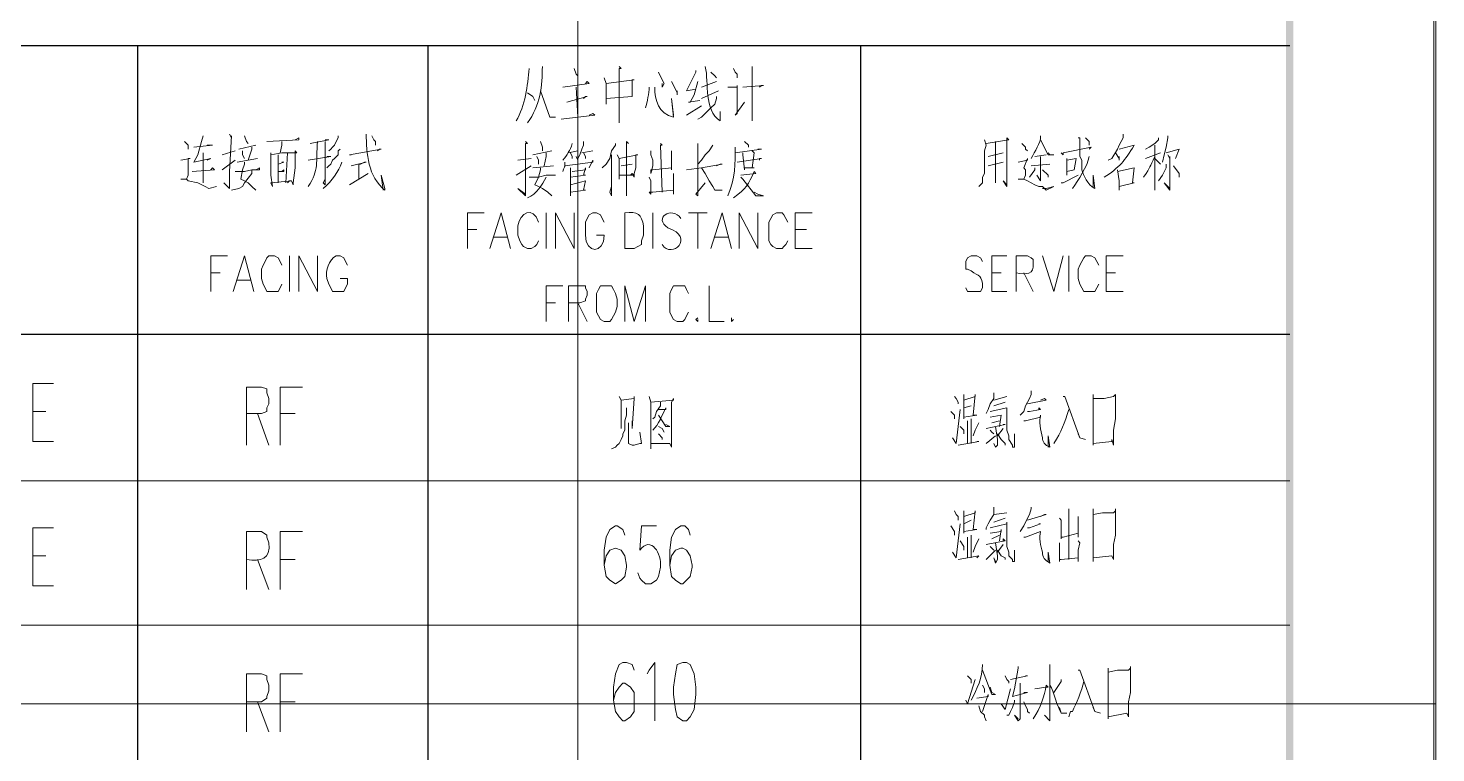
# Model space of a CAD drawing. Header units: millimetres. Extents: x 0 to 825, y 0 to 1167.
# Drawn here: x 689.3 to 824.5, y 578.8 to 648.4 of the extents above; entities that cross this region are included whole.
import ezdxf

# ---------------------------------------------------------------- set-up
doc = ezdxf.new("R2010")
doc.units = ezdxf.units.MM
doc.layers.add('1', color=7, linetype='Continuous')

msp = doc.modelspace()

# ---------------------------------------------------------------- hatches: boundary and pattern name
h = msp.add_hatch(color=0)
h.dxf.hatch_style = 2
h.paths.add_polyline_path([(810.861732, 13.821732), (810.141732, 1152.501732), (810.861732, 1153.221732)])
h = msp.add_hatch(color=0)
h.dxf.hatch_style = 2
h.paths.add_polyline_path([(810.141732, 14.541732), (810.861732, 13.821732), (810.141732, 1152.501732)])

# ---------------------------------------------------------------- linework, layer by layer
at = {"layer": '1', "color": 0, "lineweight": 9}
for points in [[(0.321732, 0.321732), (824.361732, 0.321732), (824.361732, 1166.721732), (0.321732, 1166.721732), (0.321732, 0.321732)], [(741.741732, 644.541732), (741.921732, 644.001732), (742.101732, 643.821732), (742.101732, 643.641732)], [(746.061732, 644.721732), (746.241732, 644.541732), (746.061732, 644.541732), (746.061732, 639.321732), (746.061732, 639.681732), (746.061732, 639.861732)], [(749.841732, 644.181732), (750.201732, 643.461732), (750.381732, 643.101732), (750.201732, 642.741732), (750.201732, 643.101732)], [(753.441732, 644.361732), (753.441732, 644.181732), (752.901732, 643.101732), (752.541732, 642.381732), (753.441732, 642.561732)], [(755.421732, 643.641732), (755.241732, 643.821732), (754.881732, 644.181732)], [(757.041732, 644.541732), (757.221732, 644.181732), (757.401732, 644.001732), (757.401732, 643.641732)], [(758.841732, 644.721732), (758.841732, 644.361732), (758.841732, 639.501732), (758.841732, 639.861732), (758.841732, 640.221732)], [(740.661732, 642.741732), (743.181732, 643.101732), (743.001732, 643.281732), (742.821732, 643.101732)], [(741.921732, 642.741732), (742.101732, 639.861732)], [(744.621732, 643.641732), (744.801732, 643.101732), (744.801732, 641.661732), (744.801732, 641.121732)], [(744.801732, 643.101732), (747.501732, 643.461732), (747.321732, 643.461732), (747.321732, 641.841732), (747.321732, 641.841732), (744.801732, 641.661732)], [(751.101732, 643.281732), (751.461732, 642.561732), (751.641732, 642.201732), (751.641732, 642.021732), (751.641732, 642.381732)], [(753.621732, 643.281732), (753.261732, 642.021732), (752.901732, 641.301732), (752.721732, 641.301732), (753.801732, 641.481732)], [(753.981732, 642.741732), (755.421732, 643.281732)], [(756.501732, 642.741732), (757.401732, 642.741732), (757.401732, 642.921732), (757.401732, 640.221732), (757.221732, 640.041732), (758.121732, 641.301732)], [(757.941732, 642.741732), (759.921732, 642.921732), (759.741732, 642.921732), (759.561732, 642.741732)], [(737.241732, 642.201732), (737.241732, 642.201732), (737.781732, 641.841732), (737.961732, 641.481732)], [(738.501732, 642.381732), (739.401732, 639.861732), (739.941732, 639.861732), (739.401732, 639.861732), (739.221732, 640.401732)], [(741.021732, 641.301732), (743.001732, 641.841732), (742.821732, 641.841732), (742.641732, 641.661732)], [(755.421732, 641.841732), (755.421732, 641.661732), (755.241732, 641.121732), (754.881732, 640.761732), (753.981732, 639.861732), (753.621732, 639.681732)], [(753.981732, 641.661732), (755.601732, 642.381732)], [(740.481732, 639.681732), (743.721732, 640.041732), (743.541732, 640.221732), (743.181732, 640.041732)], [(752.541732, 640.041732), (753.981732, 640.941732)], [(704.301732, 637.521732), (704.661732, 637.161732), (704.661732, 636.981732), (704.661732, 636.801732)], [(706.101732, 638.061732), (705.921732, 637.521732), (705.561732, 636.261732), (705.201732, 635.541732), (705.201732, 635.541732), (706.821732, 635.901732), (706.821732, 635.901732), (706.461732, 635.721732)], [(705.201732, 636.981732), (707.001732, 637.161732), (706.821732, 637.161732), (706.461732, 637.161732)], [(708.621732, 638.241732), (708.801732, 637.881732), (708.801732, 638.061732), (708.621732, 634.641732), (708.621732, 633.021732), (708.621732, 633.021732), (708.081732, 633.561732), (708.621732, 633.021732)], [(709.521732, 636.801732), (711.141732, 637.161732)], [(710.061732, 638.061732), (710.241732, 637.521732), (710.421732, 637.341732)], [(712.221732, 637.521732), (715.281732, 637.701732), (715.281732, 637.881732), (714.921732, 637.701732)], [(713.661732, 637.521732), (713.661732, 637.161732), (713.481732, 636.441732)], [(716.361732, 637.341732), (718.161732, 637.701732), (717.981732, 637.701732), (717.801732, 637.701732)], [(717.801732, 637.521732), (717.801732, 633.381732), (717.621732, 633.561732), (717.801732, 633.921732)], [(719.061732, 638.061732), (719.061732, 637.881732), (718.881732, 637.521732), (718.701732, 637.161732), (718.521732, 636.981732), (718.341732, 636.801732), (718.161732, 636.621732)], [(722.301732, 638.061732), (722.481732, 637.701732), (722.661732, 637.521732), (722.661732, 637.161732)], [(737.061732, 637.521732), (737.241732, 637.341732), (737.061732, 637.341732), (737.061732, 633.921732), (737.061732, 632.661732), (737.061732, 632.301732), (736.341732, 633.021732), (737.061732, 632.481732)], [(738.501732, 637.521732), (738.681732, 636.981732), (738.681732, 636.621732)], [(742.641732, 637.521732), (742.641732, 637.161732), (742.461732, 636.801732), (742.281732, 636.261732), (742.101732, 635.901732)], [(745.701732, 637.341732), (745.701732, 637.161732), (745.341732, 636.621732), (745.161732, 635.901732), (744.801732, 635.361732), (744.441732, 635.001732)], [(746.781732, 637.521732), (746.961732, 637.341732), (746.781732, 637.521732), (746.781732, 632.301732), (746.781732, 632.481732), (746.781732, 632.841732)], [(750.021732, 637.341732), (750.201732, 637.161732), (750.021732, 637.161732), (750.201732, 632.661732)], [(753.621732, 637.341732), (753.621732, 637.161732), (753.621732, 632.301732), (753.441732, 632.481732), (754.341732, 633.561732)], [(755.061732, 637.161732), (754.701732, 636.621732), (754.341732, 636.261732), (753.981732, 635.721732), (753.621732, 635.361732)], [(758.121732, 637.521732), (758.481732, 637.161732), (758.481732, 636.981732)], [(781.161732, 637.701732), (781.341732, 637.161732), (781.161732, 636.621732), (781.161732, 635.001732), (781.161732, 634.461732), (780.981732, 634.101732), (780.981732, 633.561732), (780.801732, 633.381732), (780.621732, 633.201732)], [(782.241732, 637.521732), (782.241732, 634.101732), (782.241732, 633.561732), (782.241732, 633.741732), (782.241732, 634.281732)], [(784.761732, 637.341732), (785.121732, 636.981732), (785.121732, 636.801732), (785.301732, 636.621732)], [(786.561732, 637.701732), (787.281732, 636.261732), (787.821732, 636.261732), (787.461732, 636.261732), (787.281732, 636.441732)], [(790.881732, 637.881732), (791.241732, 637.521732), (791.241732, 637.341732), (791.241732, 637.161732)], [(794.481732, 638.241732), (794.481732, 637.881732), (794.121732, 637.161732), (793.941732, 636.801732), (793.401732, 635.901732), (793.041732, 635.721732)], [(797.901732, 637.881732), (797.901732, 637.701732), (797.541732, 637.341732), (797.001732, 636.981732), (796.641732, 636.801732)], [(797.541732, 637.161732), (797.541732, 633.921732), (797.541732, 632.841732), (797.541732, 633.021732), (797.541732, 633.561732)], [(798.801732, 638.061732), (798.801732, 637.881732), (798.621732, 636.981732), (798.441732, 636.261732), (798.261732, 635.541732)], [(703.941732, 635.721732), (704.841732, 635.901732), (704.661732, 635.901732), (704.661732, 635.361732), (704.661732, 635.001732), (704.661732, 634.821732), (704.661732, 634.281732), (704.481732, 633.921732)], [(706.101732, 636.441732), (706.101732, 633.561732), (706.101732, 633.921732), (706.101732, 634.281732)], [(707.901732, 636.261732), (709.161732, 636.621732)], [(709.341732, 635.541732), (711.321732, 635.901732)], [(709.881732, 636.621732), (709.881732, 636.261732), (710.061732, 635.901732)], [(710.781732, 636.981732), (710.781732, 636.801732), (710.421732, 635.721732)], [(714.561732, 633.741732), (714.741732, 633.381732), (714.741732, 633.561732), (714.921732, 635.001732), (714.921732, 636.621732), (715.101732, 636.441732), (713.661732, 636.441732), (712.581732, 636.261732)], [(712.581732, 636.441732), (712.581732, 636.261732), (712.581732, 634.281732), (712.761732, 633.201732), (712.581732, 633.561732), (714.561732, 633.741732), (714.381732, 633.741732), (714.201732, 633.561732)], [(713.301732, 636.261732), (713.301732, 633.561732)], [(714.201732, 636.441732), (714.021732, 633.561732)], [(716.181732, 635.721732), (718.341732, 636.081732), (718.161732, 636.081732), (717.981732, 636.081732)], [(719.241732, 636.801732), (719.061732, 636.621732), (719.061732, 636.261732), (718.701732, 635.901732), (718.521732, 635.721732), (718.341732, 635.361732), (718.161732, 635.181732), (717.981732, 635.001732)], [(722.841732, 636.621732), (723.021732, 636.801732), (723.201732, 636.801732), (720.141732, 636.261732), (720.321732, 636.261732)], [(736.341732, 635.721732), (737.601732, 635.901732)], [(737.781732, 636.261732), (739.581732, 636.621732)], [(738.141732, 636.081732), (738.321732, 635.721732), (738.321732, 635.361732)], [(739.041732, 636.441732), (739.041732, 636.081732), (738.861732, 635.181732)], [(741.201732, 636.441732), (742.101732, 636.621732)], [(741.381732, 636.441732), (741.561732, 636.081732), (741.561732, 635.901732)], [(741.921732, 636.081732), (742.101732, 635.721732), (742.101732, 635.361732)], [(742.461732, 636.441732), (743.541732, 636.621732)], [(742.641732, 636.441732), (742.821732, 636.081732), (742.821732, 635.901732)], [(745.341732, 636.261732), (745.341732, 632.301732), (745.161732, 632.661732), (745.341732, 633.201732)], [(745.881732, 636.261732), (746.061732, 635.901732), (746.061732, 633.921732), (746.061732, 634.281732), (747.501732, 634.281732), (747.321732, 634.461732), (747.141732, 634.281732)], [(746.061732, 635.901732), (747.861732, 636.261732), (747.681732, 636.261732), (747.681732, 635.001732), (747.501732, 634.461732), (747.501732, 634.101732), (747.321732, 634.461732)], [(749.121732, 636.621732), (749.121732, 636.261732), (749.301732, 635.721732), (749.301732, 635.181732), (749.121732, 634.461732), (749.121732, 634.821732), (749.301732, 634.821732), (751.101732, 635.001732), (751.101732, 634.821732), (751.101732, 636.261732), (751.101732, 636.621732)], [(757.221732, 636.441732), (759.741732, 636.801732), (759.561732, 636.801732), (759.381732, 636.801732)], [(757.401732, 635.541732), (759.741732, 635.901732), (759.561732, 635.901732), (759.561732, 635.721732)], [(757.941732, 636.441732), (757.941732, 636.261732), (758.121732, 634.821732), (758.121732, 635.001732), (759.021732, 635.001732), (758.841732, 635.001732), (759.021732, 636.441732), (758.841732, 636.621732)], [(782.961732, 636.441732), (781.521732, 636.081732)], [(784.401732, 635.541732), (785.301732, 635.721732), (785.301732, 635.901732), (784.941732, 635.001732), (785.121732, 634.821732), (785.121732, 634.461732), (785.121732, 634.281732), (784.941732, 633.921732)], [(786.021732, 636.081732), (787.101732, 636.261732)], [(786.561732, 636.081732), (786.561732, 634.101732), (786.561732, 633.921732), (786.561732, 633.741732), (786.201732, 634.281732), (786.561732, 633.741732)], [(788.541732, 636.441732), (788.721732, 636.261732), (788.721732, 636.441732), (791.421732, 636.981732), (791.421732, 636.981732), (791.241732, 636.801732)], [(789.081732, 635.901732), (789.081732, 635.541732), (789.081732, 635.001732), (789.081732, 634.281732), (789.081732, 634.641732), (789.801732, 634.821732), (789.801732, 634.821732), (789.981732, 635.901732), (789.981732, 635.901732), (789.081732, 635.721732)], [(793.761732, 636.441732), (793.761732, 636.441732), (794.121732, 635.901732), (794.121732, 635.721732), (794.121732, 636.081732)], [(796.641732, 635.901732), (798.081732, 636.441732)], [(797.541732, 635.901732), (797.901732, 635.541732), (798.081732, 635.361732)], [(798.801732, 636.261732), (798.981732, 635.901732), (798.981732, 636.081732), (798.981732, 632.841732), (798.441732, 633.561732), (798.981732, 633.021732)], [(798.621732, 636.441732), (799.881732, 636.801732), (799.881732, 636.801732), (799.521732, 635.901732)], [(705.021732, 634.641732), (707.181732, 634.821732), (707.001732, 635.001732), (707.001732, 635.001732), (706.821732, 634.821732)], [(707.901732, 634.821732), (709.161732, 635.721732)], [(710.781732, 634.821732), (710.781732, 634.461732), (710.061732, 633.561732), (709.881732, 633.201732), (709.521732, 633.021732), (708.801732, 632.841732)], [(709.161732, 634.641732), (710.061732, 634.641732), (710.781732, 634.821732), (711.501732, 634.821732), (711.501732, 635.001732), (711.141732, 634.821732)], [(710.061732, 635.541732), (710.061732, 635.361732), (709.881732, 634.821732), (709.701732, 633.921732), (710.061732, 633.741732), (710.421732, 633.561732), (710.781732, 633.201732), (711.141732, 632.841732)], [(713.301732, 635.361732), (713.841732, 635.541732), (713.841732, 635.541732), (713.661732, 635.541732)], [(713.301732, 634.641732), (713.841732, 634.641732), (713.841732, 634.821732), (713.661732, 634.641732)], [(720.141732, 633.381732), (721.941732, 634.461732)], [(720.321732, 635.181732), (721.761732, 635.541732), (721.581732, 635.541732), (721.221732, 635.361732), (721.041732, 635.361732), (721.041732, 635.001732), (721.041732, 633.921732)], [(736.161732, 634.281732), (737.601732, 635.181732)], [(737.781732, 635.001732), (739.761732, 635.181732)], [(738.501732, 635.001732), (738.501732, 634.821732), (738.321732, 634.101732), (737.961732, 633.381732), (738.321732, 633.201732), (738.681732, 633.021732), (739.221732, 632.661732), (739.581732, 632.301732)], [(740.841732, 635.181732), (743.541732, 635.541732), (743.541732, 635.721732), (743.181732, 635.001732)], [(741.381732, 635.001732), (741.381732, 632.301732), (741.381732, 632.661732), (741.381732, 633.021732)], [(741.561732, 634.641732), (742.821732, 634.821732), (742.821732, 635.001732), (742.641732, 634.281732), (742.821732, 634.281732), (741.381732, 634.101732)], [(747.321732, 635.361732), (746.241732, 635.181732)], [(748.941732, 634.101732), (749.121732, 633.741732), (749.121732, 632.481732), (748.941732, 632.661732), (749.301732, 632.661732), (751.281732, 632.841732), (751.281732, 632.481732), (751.281732, 633.561732), (751.281732, 634.101732), (751.281732, 634.461732)], [(752.541732, 634.821732), (753.981732, 635.001732), (755.961732, 635.361732), (755.781732, 635.361732), (755.421732, 635.181732)], [(753.981732, 635.001732), (754.341732, 634.461732), (754.701732, 633.741732), (755.061732, 633.201732), (755.241732, 632.841732), (755.961732, 632.841732), (755.241732, 632.841732)], [(781.521732, 635.181732), (782.961732, 635.541732)], [(786.021732, 635.001732), (786.021732, 634.821732), (785.481732, 634.101732)], [(787.461732, 635.361732), (785.661732, 635.181732)], [(786.741732, 634.821732), (787.281732, 634.281732), (787.281732, 634.101732)], [(793.941732, 634.821732), (793.941732, 634.821732), (794.121732, 633.741732), (794.121732, 632.841732), (794.121732, 633.201732), (795.561732, 633.561732), (795.381732, 633.561732), (795.561732, 635.001732), (795.561732, 635.001732), (795.561732, 635.001732), (793.941732, 634.641732)], [(798.621732, 635.361732), (798.621732, 635.001732), (798.261732, 634.281732), (797.901732, 633.741732)], [(799.341732, 635.181732), (799.881732, 634.461732), (799.881732, 634.101732)], [(703.941732, 633.921732), (704.481732, 633.921732), (704.661732, 633.741732), (705.561732, 633.561732), (706.281732, 633.201732), (706.281732, 633.201732), (706.641732, 633.021732), (707.361732, 633.201732), (707.361732, 633.201732), (706.641732, 633.021732), (706.281732, 633.201732)], [(737.421732, 634.101732), (738.321732, 634.101732), (739.041732, 634.281732), (739.941732, 634.281732), (739.761732, 634.281732), (739.581732, 634.281732)], [(741.381732, 633.381732), (742.821732, 633.741732), (742.821732, 633.741732), (742.641732, 632.841732), (742.821732, 632.841732), (741.381732, 632.661732)], [(755.061732, 633.201732), (755.241732, 632.841732)], [(757.761732, 634.101732), (757.941732, 633.921732), (759.201732, 632.301732), (759.921732, 632.301732), (759.921732, 632.301732), (759.381732, 632.481732), (759.021732, 632.661732)], [(784.401732, 633.921732), (784.761732, 633.921732), (784.941732, 633.921732), (785.301732, 633.741732), (785.661732, 633.561732), (786.021732, 633.381732), (786.381732, 633.201732), (786.741732, 633.201732), (787.101732, 632.841732), (787.821732, 633.201732), (787.101732, 633.021732), (786.741732, 633.021732)], [(788.541732, 633.561732), (788.721732, 633.561732), (790.161732, 634.281732)], [(731.481732, 627.261732), (731.481732, 630.681732), (733.101732, 630.681732)], [(733.641732, 627.261732), (734.721732, 630.681732), (735.621732, 627.261732)], [(739.041732, 627.261732), (739.041732, 630.681732)], [(739.941732, 627.261732), (739.941732, 630.681732), (741.741732, 627.261732), (741.741732, 630.681732)], [(749.301732, 627.261732), (749.301732, 630.681732)], [(752.721732, 630.681732), (754.521732, 630.681732)], [(753.621732, 630.681732), (753.621732, 627.261732)], [(754.881732, 627.261732), (755.961732, 630.681732), (756.861732, 627.261732)], [(757.581732, 627.261732), (757.581732, 630.681732), (759.381732, 627.261732), (759.381732, 630.681732)], [(762.261732, 629.781732), (762.081732, 630.141732), (761.901732, 630.501732), (761.721732, 630.681732), (761.181732, 630.681732), (760.821732, 630.501732), (760.641732, 630.141732), (760.461732, 629.781732), (760.461732, 629.421732), (760.461732, 628.521732), (760.461732, 627.981732), (760.641732, 627.621732), (760.821732, 627.441732), (761.181732, 627.261732), (761.721732, 627.261732), (761.901732, 627.441732), (762.081732, 627.621732), (762.261732, 627.981732)], [(762.981732, 627.261732), (762.981732, 630.681732), (764.601732, 630.681732)], [(731.481732, 629.061732), (732.381732, 629.061732)], [(762.981732, 629.061732), (764.061732, 629.061732)], [(734.001732, 628.341732), (735.261732, 628.341732)], [(755.241732, 628.341732), (756.501732, 628.341732)], [(706.821732, 623.121732), (706.821732, 626.541732), (708.441732, 626.541732)], [(708.981732, 623.121732), (710.061732, 626.541732), (710.961732, 623.121732)], [(713.661732, 625.641732), (713.481732, 626.001732), (713.301732, 626.361732), (712.941732, 626.541732), (712.401732, 626.541732), (712.221732, 626.361732), (712.041732, 626.001732), (711.861732, 625.641732), (711.681732, 625.281732), (711.681732, 624.381732), (711.861732, 623.841732), (712.041732, 623.481732), (712.221732, 623.121732), (712.401732, 623.121732), (712.941732, 623.121732), (713.301732, 623.121732), (713.481732, 623.481732), (713.661732, 623.841732)], [(714.381732, 623.121732), (714.381732, 626.541732)], [(715.281732, 623.121732), (715.281732, 626.541732), (717.081732, 623.121732), (717.081732, 626.541732)], [(762.981732, 627.261732), (764.601732, 627.261732)], [(781.881732, 623.121732), (781.881732, 626.541732), (783.321732, 626.541732)], [(786.741732, 626.541732), (787.821732, 623.121732), (788.721732, 626.541732)], [(789.261732, 623.121732), (789.261732, 626.541732)], [(792.141732, 625.641732), (791.961732, 626.001732), (791.781732, 626.361732), (791.421732, 626.541732), (790.881732, 626.541732), (790.701732, 626.361732), (790.521732, 626.001732), (790.341732, 625.641732), (790.161732, 625.281732), (790.161732, 624.381732), (790.341732, 623.841732), (790.521732, 623.481732), (790.701732, 623.121732), (790.881732, 623.121732), (791.421732, 623.121732), (791.781732, 623.121732), (791.961732, 623.481732), (792.141732, 623.841732)], [(792.861732, 623.121732), (792.861732, 626.541732), (794.481732, 626.541732)], [(706.821732, 624.921732), (707.721732, 624.921732)], [(709.341732, 624.201732), (710.601732, 624.201732)], [(739.041732, 620.241732), (739.041732, 623.661732), (740.661732, 623.661732)], [(741.201732, 620.241732), (741.201732, 623.661732), (742.281732, 623.661732), (742.821732, 623.661732), (742.821732, 623.481732), (743.001732, 623.121732), (743.001732, 622.761732), (742.821732, 622.401732), (742.821732, 622.221732), (742.281732, 622.041732), (741.201732, 622.041732)], [(744.621732, 623.661732), (744.261732, 623.661732), (744.081732, 623.301732), (743.901732, 622.941732), (743.901732, 622.401732), (743.901732, 621.681732), (743.901732, 621.141732), (744.081732, 620.781732), (744.261732, 620.421732), (744.621732, 620.241732), (745.161732, 620.241732), (745.341732, 620.421732), (745.521732, 620.781732), (745.701732, 621.141732), (745.881732, 621.681732), (745.881732, 622.401732), (745.701732, 622.941732), (745.521732, 623.301732), (745.341732, 623.661732), (745.161732, 623.661732), (744.621732, 623.661732)], [(746.601732, 620.241732), (746.601732, 623.661732), (747.501732, 620.241732), (748.581732, 623.661732), (748.581732, 620.241732)], [(752.721732, 622.941732), (752.541732, 623.301732), (752.361732, 623.661732), (752.181732, 623.661732), (751.641732, 623.661732), (751.281732, 623.661732), (751.101732, 623.301732), (750.921732, 622.941732), (750.921732, 622.401732), (750.921732, 621.681732), (750.921732, 621.141732), (751.101732, 620.781732), (751.281732, 620.421732), (751.641732, 620.241732), (752.181732, 620.241732), (752.361732, 620.421732), (752.541732, 620.781732), (752.721732, 621.141732)], [(754.701732, 623.661732), (754.701732, 620.241732), (756.141732, 620.241732)], [(781.881732, 624.921732), (782.781732, 624.921732)], [(784.941732, 624.921732), (785.841732, 623.121732)], [(792.861732, 624.921732), (793.761732, 624.921732)], [(781.881732, 623.121732), (783.321732, 623.121732)], [(792.861732, 623.121732), (794.481732, 623.121732)], [(739.041732, 622.041732), (739.941732, 622.041732)], [(742.101732, 622.041732), (743.001732, 620.241732)], [(753.621732, 620.601732), (753.441732, 620.421732), (753.621732, 620.241732), (753.621732, 620.421732)], [(756.861732, 620.601732), (756.861732, 620.421732), (756.861732, 620.241732), (757.041732, 620.421732)], [(689.721732, 608.721732), (689.721732, 614.301732), (691.701732, 614.301732)], [(710.241732, 608.361732), (710.241732, 613.941732), (711.681732, 613.941732), (712.221732, 613.761732), (712.221732, 613.401732), (712.401732, 612.861732), (712.401732, 612.321732), (712.221732, 611.961732), (712.221732, 611.601732), (711.681732, 611.421732), (710.241732, 611.421732)], [(713.481732, 608.361732), (713.481732, 613.941732), (715.641732, 613.941732)], [(746.061732, 613.041732), (746.061732, 613.041732), (746.241732, 612.681732), (746.241732, 609.981732), (746.241732, 610.701732)], [(746.241732, 612.681732), (747.501732, 612.861732), (747.501732, 613.041732), (747.501732, 612.861732), (747.321732, 609.981732), (747.321732, 610.341732), (747.321732, 610.701732)], [(748.941732, 613.041732), (749.121732, 612.501732), (749.121732, 608.001732), (749.121732, 608.541732), (750.921732, 608.541732), (750.561732, 608.541732)], [(749.121732, 612.501732), (751.281732, 612.681732), (751.281732, 612.861732), (751.101732, 612.501732), (751.101732, 608.541732), (751.101732, 608.181732), (750.921732, 608.541732)], [(778.281732, 613.041732), (778.461732, 612.861732), (778.641732, 612.501732), (778.641732, 612.321732)], [(779.181732, 613.221732), (779.181732, 612.681732), (779.181732, 611.961732), (779.181732, 610.881732), (779.181732, 611.061732), (780.441732, 611.241732), (780.081732, 611.241732), (780.261732, 613.221732), (780.261732, 613.041732), (779.181732, 612.681732)], [(782.061732, 613.401732), (782.061732, 612.861732), (781.701732, 612.321732), (781.521732, 611.781732), (781.341732, 611.421732), (781.341732, 611.421732)], [(782.061732, 612.681732), (783.321732, 613.041732)], [(785.661732, 613.581732), (785.661732, 613.221732), (785.481732, 612.861732), (785.121732, 612.141732), (784.941732, 611.601732), (784.581732, 611.241732)], [(785.301732, 612.321732), (787.101732, 612.681732), (786.921732, 612.861732), (786.561732, 612.681732)], [(788.721732, 613.041732), (788.901732, 613.041732), (790.341732, 609.081732), (790.881732, 608.901732), (790.341732, 609.081732), (790.161732, 609.441732)], [(791.601732, 613.221732), (791.601732, 612.861732), (791.601732, 608.361732), (791.601732, 608.541732), (793.401732, 608.721732), (793.401732, 608.901732), (793.581732, 608.361732), (793.581732, 609.081732), (793.581732, 609.801732), (793.761732, 610.881732), (793.761732, 613.221732), (793.761732, 613.221732), (793.581732, 613.041732), (792.681732, 612.861732), (792.501732, 612.861732), (791.601732, 612.861732)], [(689.721732, 611.601732), (690.981732, 611.601732)], [(711.321732, 611.421732), (712.401732, 608.361732)], [(713.481732, 611.421732), (714.921732, 611.421732)], [(746.781732, 611.961732), (746.781732, 611.781732), (746.781732, 611.241732), (746.601732, 610.701732), (746.601732, 610.161732), (746.601732, 609.801732), (746.421732, 609.441732), (746.421732, 609.261732), (746.241732, 608.901732), (746.061732, 608.541732), (745.881732, 608.361732), (745.701732, 608.181732), (745.341732, 608.001732)], [(750.021732, 612.501732), (750.021732, 612.141732), (749.661732, 611.601732), (749.481732, 611.061732), (749.301732, 610.881732)], [(777.921732, 611.601732), (778.281732, 611.241732), (778.281732, 610.881732)], [(778.101732, 609.081732), (778.461732, 608.541732), (778.821732, 611.781732)], [(779.181732, 611.961732), (779.901732, 612.141732)], [(781.701732, 611.601732), (783.321732, 611.961732), (783.321732, 611.961732), (783.321732, 611.601732), (783.321732, 610.881732), (783.321732, 610.161732), (783.321732, 609.801732), (783.501732, 609.261732), (783.501732, 608.901732), (783.861732, 608.361732), (783.861732, 608.181732), (784.041732, 608.181732), (784.041732, 609.441732), (784.041732, 608.361732)], [(783.141732, 612.501732), (782.061732, 612.141732)], [(785.301732, 611.601732), (785.301732, 611.601732), (785.481732, 611.601732), (786.561732, 611.781732), (786.381732, 611.961732), (786.381732, 611.781732)], [(746.961732, 610.521732), (746.961732, 610.341732), (746.961732, 610.341732), (746.961732, 608.901732), (746.961732, 608.721732), (746.961732, 608.541732), (747.321732, 608.361732), (747.501732, 608.361732), (748.041732, 608.541732), (748.221732, 608.541732), (748.221732, 608.541732), (748.041732, 609.621732), (748.221732, 608.541732)], [(749.841732, 611.241732), (749.841732, 611.241732), (750.561732, 610.161732), (750.921732, 610.161732), (750.561732, 610.341732), (750.561732, 610.341732)], [(749.841732, 610.161732), (750.201732, 609.981732), (750.381732, 609.621732)], [(778.821732, 610.161732), (779.181732, 609.801732), (779.181732, 609.441732)], [(779.541732, 610.701732), (779.541732, 608.541732)], [(779.901732, 610.881732), (779.901732, 608.541732)], [(780.621732, 610.521732), (780.261732, 609.801732), (780.081732, 609.261732)], [(781.341732, 609.981732), (783.141732, 610.341732), (782.961732, 610.341732), (782.961732, 610.341732)], [(781.701732, 611.061732), (782.781732, 611.241732), (782.781732, 611.241732), (782.601732, 610.161732)], [(781.881732, 610.521732), (782.601732, 610.701732)], [(782.241732, 610.161732), (782.421732, 608.901732), (782.421732, 608.361732), (782.241732, 608.181732), (782.061732, 608.541732), (782.241732, 608.181732)], [(689.721732, 608.721732), (691.701732, 608.721732)], [(749.841732, 609.441732), (750.201732, 609.081732), (750.201732, 608.901732)], [(778.641732, 608.361732), (780.621732, 608.721732), (780.621732, 608.721732), (780.441732, 608.721732)], [(781.341732, 608.541732), (782.241732, 609.261732)], [(781.701732, 609.801732), (781.881732, 609.621732), (782.061732, 609.441732)], [(782.961732, 609.981732), (782.421732, 609.261732)], [(782.421732, 609.441732), (782.421732, 609.441732), (782.781732, 608.901732), (783.141732, 608.541732), (783.141732, 608.361732)], [(810.501732, 604.941732), (560.841732, 604.941732)], [(778.281732, 602.061732), (778.461732, 601.701732), (778.641732, 601.521732), (778.641732, 601.161732)], [(779.181732, 602.061732), (779.181732, 601.701732), (779.181732, 600.801732), (779.181732, 599.901732), (779.181732, 600.081732), (780.441732, 600.261732), (780.081732, 600.261732), (780.261732, 602.061732), (780.261732, 601.881732), (779.181732, 601.521732)], [(782.061732, 602.421732), (782.061732, 601.701732), (781.701732, 601.161732), (781.521732, 600.801732), (781.341732, 600.441732), (781.341732, 600.261732)], [(785.661732, 602.421732), (785.661732, 602.241732), (785.481732, 601.701732), (785.121732, 600.981732), (784.941732, 600.621732), (784.581732, 600.081732)], [(789.261732, 602.241732), (789.261732, 602.061732), (789.261732, 602.061732), (789.261732, 597.381732)], [(791.601732, 602.241732), (791.601732, 601.701732), (791.601732, 597.201732), (791.601732, 597.561732), (793.401732, 597.741732), (793.401732, 597.741732), (793.581732, 597.381732), (793.581732, 597.921732), (793.581732, 598.821732), (793.761732, 599.721732), (793.761732, 602.241732), (793.761732, 602.061732), (793.581732, 601.881732), (792.681732, 601.881732), (792.501732, 601.881732), (791.601732, 601.701732)], [(746.601732, 599.721732), (746.421732, 600.261732), (745.881732, 600.621732), (745.701732, 600.621732), (745.161732, 600.261732), (744.801732, 599.541732), (744.621732, 598.281732), (744.621732, 596.841732), (744.801732, 595.761732), (745.161732, 595.401732), (745.701732, 595.041732), (745.701732, 595.041732), (746.241732, 595.401732), (746.601732, 595.761732), (746.781732, 596.661732), (746.781732, 596.841732), (746.601732, 597.741732), (746.241732, 598.281732), (745.701732, 598.461732), (745.701732, 598.461732), (745.161732, 598.281732), (744.801732, 597.741732), (744.621732, 596.841732)], [(752.901732, 599.721732), (752.721732, 600.261732), (752.361732, 600.621732), (752.001732, 600.621732), (751.461732, 600.261732), (751.101732, 599.541732), (750.921732, 598.281732), (750.921732, 596.841732), (751.101732, 595.761732), (751.461732, 595.401732), (752.001732, 595.041732), (752.181732, 595.041732), (752.541732, 595.401732), (752.901732, 595.761732), (753.081732, 596.661732), (753.081732, 596.841732), (752.901732, 597.741732), (752.541732, 598.281732), (752.181732, 598.461732), (752.001732, 598.461732), (751.461732, 598.281732), (751.101732, 597.741732), (750.921732, 596.841732)], [(777.921732, 600.621732), (778.281732, 600.081732), (778.281732, 599.721732)], [(778.101732, 598.101732), (778.461732, 597.561732), (778.821732, 600.801732)], [(779.181732, 600.801732), (779.901732, 601.161732)], [(781.701732, 600.441732), (783.321732, 600.801732), (783.321732, 600.981732), (783.321732, 600.621732), (783.321732, 599.721732), (783.321732, 599.181732), (783.321732, 598.641732), (783.501732, 598.101732), (783.501732, 597.741732), (783.861732, 597.381732), (783.861732, 597.201732), (784.041732, 597.201732), (784.041732, 598.281732), (784.041732, 597.201732)], [(782.061732, 601.701732), (783.321732, 601.881732)], [(783.141732, 601.341732), (782.061732, 600.981732)], [(785.301732, 601.161732), (787.101732, 601.701732), (786.921732, 601.701732), (786.561732, 601.521732)], [(785.301732, 600.441732), (785.301732, 600.441732), (785.481732, 600.441732), (786.561732, 600.801732), (786.381732, 600.801732), (786.381732, 600.801732)], [(788.361732, 601.341732), (788.541732, 601.161732), (788.541732, 600.441732), (788.541732, 599.901732), (788.541732, 599.361732), (788.541732, 599.541732), (788.721732, 599.541732), (790.161732, 599.901732), (790.161732, 599.541732), (790.161732, 601.161732), (790.161732, 601.521732)], [(689.721732, 594.861732), (689.721732, 600.441732), (691.701732, 600.441732)], [(713.481732, 594.501732), (713.481732, 600.081732), (715.641732, 600.081732)], [(779.541732, 599.541732), (779.541732, 597.561732)], [(779.901732, 599.721732), (779.901732, 597.561732)], [(780.621732, 599.361732), (780.261732, 598.641732), (780.081732, 598.101732)], [(781.341732, 598.821732), (783.141732, 599.181732), (782.961732, 599.361732), (782.961732, 599.181732)], [(781.701732, 599.901732), (782.781732, 600.081732), (782.781732, 600.261732), (782.601732, 599.181732)], [(781.881732, 599.361732), (782.601732, 599.721732)], [(778.821732, 599.181732), (779.181732, 598.641732), (779.181732, 598.281732)], [(781.341732, 597.381732), (782.241732, 598.281732)], [(781.701732, 598.641732), (781.881732, 598.461732), (782.061732, 598.281732)], [(782.241732, 599.001732), (782.421732, 597.741732), (782.421732, 597.381732), (782.241732, 597.021732), (782.061732, 597.561732), (782.241732, 597.201732)], [(782.961732, 598.821732), (782.421732, 598.101732)], [(782.421732, 598.281732), (782.421732, 598.281732), (782.781732, 597.741732), (783.141732, 597.561732), (783.141732, 597.381732)], [(788.361732, 599.001732), (788.361732, 598.641732), (788.361732, 597.201732), (788.361732, 597.381732), (788.541732, 597.381732), (790.161732, 597.561732), (790.161732, 597.201732), (790.161732, 598.281732), (790.341732, 599.001732), (790.161732, 599.181732)], [(689.721732, 597.741732), (690.981732, 597.741732)], [(711.321732, 597.381732), (712.401732, 594.501732)], [(713.481732, 597.381732), (714.921732, 597.381732)], [(778.641732, 597.381732), (780.621732, 597.741732), (780.621732, 597.741732), (780.441732, 597.561732)], [(689.721732, 594.861732), (691.701732, 594.861732)], [(810.501732, 591.081732), (560.841732, 591.081732)], [(747.501732, 586.761732), (747.321732, 587.301732), (746.781732, 587.481732), (746.421732, 587.481732), (746.061732, 587.301732), (745.701732, 586.401732), (745.521732, 585.141732), (745.521732, 583.881732), (745.701732, 582.801732), (746.061732, 582.261732), (746.421732, 581.901732), (746.601732, 581.901732), (747.141732, 582.261732), (747.501732, 582.801732), (747.501732, 583.521732), (747.501732, 583.881732), (747.501732, 584.601732), (747.141732, 585.141732), (746.601732, 585.501732), (746.421732, 585.501732), (746.061732, 585.141732), (745.701732, 584.601732), (745.521732, 583.881732)], [(748.761732, 586.401732), (748.941732, 586.761732), (749.481732, 587.481732), (749.481732, 581.901732)], [(752.181732, 587.481732), (751.641732, 587.301732), (751.461732, 586.401732), (751.281732, 585.141732), (751.281732, 584.421732), (751.461732, 582.981732), (751.641732, 582.261732), (752.181732, 581.901732), (752.541732, 581.901732), (752.901732, 582.261732), (753.261732, 582.981732), (753.441732, 584.421732), (753.441732, 585.141732), (753.261732, 586.401732), (752.901732, 587.301732), (752.541732, 587.481732), (752.181732, 587.481732)], [(784.401732, 587.121732), (784.401732, 586.941732), (784.041732, 584.961732), (783.861732, 584.241732), (783.861732, 584.241732), (785.301732, 584.601732), (785.121732, 584.601732), (784.941732, 584.601732)], [(787.461732, 587.301732), (787.461732, 586.941732), (787.461732, 582.441732), (787.461732, 582.081732), (787.461732, 581.901732), (786.921732, 582.441732), (787.461732, 581.901732)], [(793.041732, 586.941732), (793.041732, 586.581732), (793.041732, 582.981732), (793.041732, 582.081732), (793.041732, 582.261732), (794.841732, 582.621732), (794.841732, 582.621732), (795.021732, 582.261732), (795.021732, 583.701732), (795.201732, 584.601732), (795.201732, 587.121732), (795.201732, 586.941732), (795.021732, 586.761732), (794.121732, 586.761732), (793.941732, 586.761732), (793.041732, 586.581732)], [(710.241732, 580.821732), (710.241732, 586.401732), (711.681732, 586.401732), (712.221732, 586.221732), (712.221732, 585.861732), (712.401732, 585.321732), (712.401732, 584.781732), (712.221732, 584.241732), (712.221732, 584.061732), (711.681732, 583.701732), (710.241732, 583.701732)], [(713.481732, 580.821732), (713.481732, 586.401732), (715.641732, 586.401732)], [(779.361732, 583.881732), (779.541732, 583.521732), (780.261732, 585.861732)], [(779.541732, 586.221732), (779.901732, 585.861732), (779.901732, 585.681732), (779.901732, 585.501732)], [(780.981732, 586.761732), (781.881732, 584.421732), (782.241732, 584.421732), (781.881732, 584.601732), (781.701732, 585.141732)], [(783.141732, 586.221732), (783.321732, 585.861732), (783.501732, 585.681732), (783.501732, 585.501732)], [(783.681732, 585.861732), (785.301732, 586.221732), (785.301732, 586.221732), (785.121732, 586.221732)], [(788.541732, 585.861732), (788.541732, 585.681732), (787.821732, 584.601732)], [(790.161732, 586.761732), (790.341732, 586.761732), (791.781732, 582.801732), (792.321732, 582.621732), (791.781732, 582.801732), (791.601732, 583.161732)], [(780.441732, 584.061732), (781.521732, 584.241732), (781.521732, 584.421732), (780.981732, 582.801732)], [(780.981732, 585.321732), (781.161732, 584.961732), (781.161732, 584.601732)], [(782.781732, 583.521732), (783.141732, 582.981732), (783.681732, 584.961732)], [(784.581732, 585.501732), (784.581732, 585.321732), (784.581732, 582.261732), (784.581732, 582.081732), (784.401732, 581.901732), (784.041732, 582.441732), (784.401732, 582.081732)], [(711.321732, 583.701732), (712.401732, 580.821732)], [(713.481732, 583.701732), (714.921732, 583.701732)], [(780.621732, 583.341732), (780.801732, 582.801732), (781.161732, 582.441732), (781.161732, 582.261732), (781.341732, 581.901732)], [(784.041732, 583.881732), (784.041732, 583.701732), (783.861732, 583.161732), (783.681732, 582.801732), (783.501732, 582.441732), (783.321732, 582.441732)], [(784.941732, 583.701732), (785.121732, 583.341732), (785.301732, 582.981732), (785.301732, 582.801732), (785.481732, 582.621732)], [(788.361732, 583.161732), (788.541732, 582.621732)], [(824.361732, 583.521732), (810.501732, 583.521732)]]:
    msp.add_lwpolyline(points, dxfattribs=at)
at = {"layer": '1', "color": 30, "lineweight": 9}
for points in [[(742.101732, 0.141732), (742.101732, 1166.901732)], [(824.541732, 0.141732), (824.541732, 1166.901732)], [(824.541732, 583.521732), (0.141732, 583.521732)]]:
    msp.add_lwpolyline(points, dxfattribs=at)
at = {"layer": '1', "color": 0, "lineweight": 25}
for points in [[(810.501732, 646.701732), (560.661732, 646.701732)], [(699.801732, 508.821732), (699.801732, 646.701732)], [(727.701732, 508.821732), (727.701732, 646.701732)], [(769.281732, 508.821732), (769.281732, 646.701732)], [(810.501732, 618.981732), (560.841732, 618.981732)]]:
    msp.add_lwpolyline(points, dxfattribs=at)
at = {"layer": '1', "color": 0, "lineweight": 9}
for points in [[(737.421732, 644.541732), (737.241732, 642.921732), (737.061732, 640.941732), (736.161732, 639.501732)], [(738.681732, 644.721732), (738.681732, 642.921732), (738.501732, 640.941732), (737.241732, 639.321732)], [(748.941732, 642.741732), (748.941732, 642.201732), (748.761732, 641.301732), (748.581732, 640.761732)], [(717.081732, 637.521732), (716.901732, 635.541732), (717.261732, 634.821732), (716.181732, 633.201732)], [(741.561732, 637.341732), (741.381732, 636.621732), (741.021732, 636.261732), (740.661732, 635.721732)], [(786.561732, 638.061732), (786.561732, 637.341732), (786.021732, 636.621732), (785.661732, 635.901732)], [(757.221732, 636.981732), (757.221732, 635.541732), (757.221732, 633.921732), (756.501732, 632.301732)], [(791.241732, 636.081732), (791.061732, 635.181732), (790.161732, 633.741732), (789.621732, 633.021732)], [(797.541732, 636.081732), (797.001732, 635.001732), (797.181732, 635.181732), (796.461732, 634.101732)], [(719.421732, 635.541732), (719.061732, 634.641732), (718.521732, 633.741732), (717.621732, 633.021732)], [(740.841732, 635.541732), (740.841732, 634.821732), (740.841732, 635.361732), (740.661732, 634.641732)], [(739.041732, 634.101732), (738.681732, 633.381732), (738.141732, 632.481732), (737.241732, 632.121732)], [(789.261732, 611.781732), (788.901732, 610.521732), (788.541732, 609.621732), (787.821732, 608.541732)], [(780.981732, 587.301732), (780.981732, 586.041732), (780.441732, 584.961732), (779.901732, 583.881732)]]:
    msp.add_open_spline(points, degree=3, dxfattribs=at)
for points, knots in [([(754.341732, 644.721732), (754.701732, 643.101732), (754.161732, 640.581732), (755.781732, 639.501732), (755.781732, 639.501732), (755.781732, 640.401732), (755.781732, 640.401732), (755.781732, 640.401732), (755.781732, 639.501732), (755.781732, 639.501732)], [0, 0, 0, 0, 1, 1, 1, 2, 2, 2, 3, 3, 3, 3]), ([(749.481732, 642.741732), (749.481732, 641.481732), (749.841732, 640.221732), (751.281732, 639.861732), (751.281732, 639.861732), (751.101732, 641.661732), (751.101732, 641.661732), (751.101732, 641.661732), (751.281732, 640.041732), (751.281732, 640.041732)], [0, 0, 0, 0, 1, 1, 1, 2, 2, 2, 3, 3, 3, 3]), ([(721.761732, 638.241732), (721.761732, 636.441732), (721.941732, 634.101732), (723.561732, 632.841732), (723.561732, 632.841732), (723.561732, 633.021732), (723.561732, 633.021732), (723.561732, 633.021732), (723.201732, 634.281732), (723.201732, 634.281732), (723.201732, 634.281732), (723.381732, 632.841732), (723.381732, 632.841732)], [0, 0, 0, 0, 1, 1, 1, 2, 2, 2, 3, 3, 3, 4, 4, 4, 4]), ([(781.341732, 637.341732), (781.341732, 637.341732), (783.501732, 637.701732), (783.501732, 637.701732), (783.501732, 637.701732), (783.321732, 637.881732), (783.321732, 637.881732), (783.321732, 636.261732), (783.321732, 634.821732), (783.321732, 633.201732), (783.321732, 633.201732), (782.961732, 633.741732), (782.961732, 633.741732), (782.961732, 633.741732), (783.321732, 633.381732), (783.321732, 633.381732)], [0, 0, 0, 0, 1, 1, 1, 2, 2, 2, 3, 3, 3, 4, 4, 4, 5, 5, 5, 5]), ([(790.161732, 637.881732), (790.161732, 637.881732), (790.341732, 637.881732), (790.341732, 637.881732), (790.341732, 637.881732), (790.341732, 637.701732), (790.341732, 637.701732), (790.341732, 637.701732), (790.341732, 636.621732), (790.341732, 636.621732), (790.341732, 636.621732), (790.341732, 636.081732), (790.341732, 636.081732), (790.341732, 636.081732), (790.521732, 635.721732), (790.521732, 635.721732), (790.521732, 635.721732), (790.521732, 635.181732), (790.521732, 635.181732), (790.521732, 635.181732), (790.521732, 634.821732), (790.521732, 634.821732), (790.701732, 634.281732), (791.061732, 633.381732), (791.781732, 633.021732), (791.781732, 633.021732), (791.601732, 634.281732), (791.601732, 634.281732), (791.601732, 634.281732), (791.601732, 633.201732), (791.601732, 633.201732)], [0, 0, 0, 0, 1, 1, 1, 2, 2, 2, 3, 3, 3, 4, 4, 4, 5, 5, 5, 6, 6, 6, 7, 7, 7, 8, 8, 8, 9, 9, 9, 10, 10, 10, 10]), ([(794.121732, 636.801732), (794.121732, 636.801732), (794.121732, 636.801732), (794.121732, 636.801732), (794.121732, 636.801732), (795.561732, 637.161732), (795.561732, 637.161732), (795.561732, 637.161732), (795.561732, 637.161732), (795.561732, 637.161732), (794.661732, 635.721732), (794.121732, 635.001732), (792.681732, 634.101732)], [0, 0, 0, 0, 1, 1, 1, 2, 2, 2, 3, 3, 3, 4, 4, 4, 4]), ([(757.761732, 634.281732), (757.761732, 634.281732), (759.201732, 634.461732), (759.201732, 634.461732), (759.201732, 634.461732), (759.021732, 634.641732), (759.021732, 634.641732), (758.481732, 633.381732), (758.301732, 633.021732), (757.041732, 632.121732)], [0, 0, 0, 0, 1, 1, 1, 2, 2, 2, 3, 3, 3, 3]), ([(738.321732, 629.781732), (737.781732, 631.401732), (736.521732, 630.681732), (736.341732, 629.421732), (736.341732, 629.421732), (736.341732, 628.521732), (736.341732, 628.521732), (736.341732, 628.521732), (736.521732, 627.981732), (736.521732, 627.981732), (736.521732, 627.981732), (736.701732, 627.621732), (736.701732, 627.621732), (736.701732, 627.621732), (736.881732, 627.441732), (736.881732, 627.441732), (736.881732, 627.441732), (737.241732, 627.261732), (737.241732, 627.261732), (737.241732, 627.261732), (737.601732, 627.261732), (737.601732, 627.261732), (737.601732, 627.261732), (737.961732, 627.441732), (737.961732, 627.441732), (737.961732, 627.441732), (738.141732, 627.621732), (738.141732, 627.621732), (738.141732, 627.621732), (738.321732, 627.981732), (738.321732, 627.981732)], [0, 0, 0, 0, 1, 1, 1, 2, 2, 2, 3, 3, 3, 4, 4, 4, 5, 5, 5, 6, 6, 6, 7, 7, 7, 8, 8, 8, 9, 9, 9, 10, 10, 10, 10]), ([(744.621732, 629.781732), (744.621732, 629.781732), (744.441732, 630.141732), (744.441732, 630.141732), (744.441732, 630.141732), (744.261732, 630.501732), (744.261732, 630.501732), (744.261732, 630.501732), (743.901732, 630.681732), (743.901732, 630.681732), (743.901732, 630.681732), (743.541732, 630.681732), (743.541732, 630.681732), (743.541732, 630.681732), (743.181732, 630.501732), (743.181732, 630.501732), (743.181732, 630.501732), (743.001732, 630.141732), (743.001732, 630.141732), (743.001732, 630.141732), (742.821732, 629.781732), (742.821732, 629.781732), (742.821732, 629.781732), (742.821732, 629.421732), (742.821732, 629.421732), (742.821732, 629.421732), (742.821732, 628.521732), (742.821732, 628.521732), (742.821732, 626.721732), (744.621732, 626.721732), (744.621732, 628.521732), (744.621732, 628.521732), (743.901732, 628.521732), (743.901732, 628.521732)], [0, 0, 0, 0, 1, 1, 1, 2, 2, 2, 3, 3, 3, 4, 4, 4, 5, 5, 5, 6, 6, 6, 7, 7, 7, 8, 8, 8, 9, 9, 9, 10, 10, 10, 11, 11, 11, 11]), ([(746.601732, 627.261732), (746.601732, 627.261732), (746.601732, 630.681732), (746.601732, 630.681732), (747.861732, 630.861732), (748.221732, 630.501732), (748.401732, 629.421732), (748.401732, 629.421732), (748.401732, 628.521732), (748.401732, 628.521732), (748.401732, 628.521732), (748.221732, 627.981732), (748.221732, 627.981732), (748.221732, 627.981732), (748.221732, 627.621732), (748.221732, 627.621732), (748.221732, 627.621732), (747.861732, 627.441732), (747.861732, 627.441732), (747.861732, 627.441732), (747.501732, 627.261732), (747.501732, 627.261732), (747.501732, 627.261732), (746.601732, 627.261732), (746.601732, 627.261732)], [0, 0, 0, 0, 1, 1, 1, 2, 2, 2, 3, 3, 3, 4, 4, 4, 5, 5, 5, 6, 6, 6, 7, 7, 7, 8, 8, 8, 8]), ([(752.001732, 630.141732), (751.101732, 631.401732), (749.301732, 630.141732), (750.741732, 629.241732), (753.441732, 628.341732), (751.101732, 626.181732), (750.201732, 627.621732)], [0, 0, 0, 0, 1, 1, 1, 2, 2, 2, 2]), ([(719.961732, 625.641732), (719.961732, 625.641732), (719.781732, 626.001732), (719.781732, 626.001732), (719.781732, 626.001732), (719.601732, 626.361732), (719.601732, 626.361732), (719.601732, 626.361732), (719.241732, 626.541732), (719.241732, 626.541732), (719.241732, 626.541732), (718.881732, 626.541732), (718.881732, 626.541732), (718.161732, 626.181732), (717.801732, 625.101732), (717.981732, 624.381732), (717.981732, 624.381732), (718.161732, 623.841732), (718.161732, 623.841732), (718.161732, 623.841732), (718.341732, 623.481732), (718.341732, 623.481732), (718.341732, 623.481732), (718.521732, 623.121732), (718.521732, 623.121732), (718.521732, 623.121732), (718.881732, 623.121732), (718.881732, 623.121732), (718.881732, 623.121732), (719.241732, 623.121732), (719.241732, 623.121732), (719.241732, 623.121732), (719.601732, 623.121732), (719.601732, 623.121732), (719.601732, 623.121732), (719.781732, 623.481732), (719.781732, 623.481732), (719.781732, 623.481732), (719.961732, 623.841732), (719.961732, 623.841732), (719.961732, 623.841732), (719.961732, 624.381732), (719.961732, 624.381732), (719.961732, 624.381732), (719.241732, 624.381732), (719.241732, 624.381732)], [0, 0, 0, 0, 1, 1, 1, 2, 2, 2, 3, 3, 3, 4, 4, 4, 5, 5, 5, 6, 6, 6, 7, 7, 7, 8, 8, 8, 9, 9, 9, 10, 10, 10, 11, 11, 11, 12, 12, 12, 13, 13, 13, 14, 14, 14, 15, 15, 15, 15]), ([(780.981732, 626.001732), (780.981732, 626.001732), (780.801732, 626.361732), (780.801732, 626.361732), (780.801732, 626.361732), (780.441732, 626.541732), (780.441732, 626.541732), (780.441732, 626.541732), (779.901732, 626.541732), (779.901732, 626.541732), (779.901732, 626.541732), (779.541732, 626.361732), (779.541732, 626.361732), (779.541732, 626.361732), (779.361732, 626.001732), (779.361732, 626.001732), (779.361732, 626.001732), (779.361732, 625.641732), (779.361732, 625.641732), (779.361732, 625.641732), (779.361732, 625.281732), (779.361732, 625.281732), (779.361732, 625.281732), (779.541732, 625.281732), (779.541732, 625.281732), (779.541732, 625.281732), (779.901732, 625.101732), (779.901732, 625.101732), (780.621732, 624.561732), (780.981732, 624.741732), (780.981732, 623.481732), (780.981732, 623.481732), (780.801732, 623.121732), (780.801732, 623.121732), (780.801732, 623.121732), (780.441732, 623.121732), (780.441732, 623.121732), (780.441732, 623.121732), (779.901732, 623.121732), (779.901732, 623.121732), (779.901732, 623.121732), (779.541732, 623.121732), (779.541732, 623.121732), (779.541732, 623.121732), (779.361732, 623.481732), (779.361732, 623.481732)], [0, 0, 0, 0, 1, 1, 1, 2, 2, 2, 3, 3, 3, 4, 4, 4, 5, 5, 5, 6, 6, 6, 7, 7, 7, 8, 8, 8, 9, 9, 9, 10, 10, 10, 11, 11, 11, 12, 12, 12, 13, 13, 13, 14, 14, 14, 15, 15, 15, 15]), ([(784.221732, 623.121732), (784.221732, 623.121732), (784.221732, 626.541732), (784.221732, 626.541732), (784.221732, 626.541732), (785.301732, 626.541732), (785.301732, 626.541732), (785.301732, 626.541732), (785.661732, 626.361732), (785.661732, 626.361732), (785.661732, 626.361732), (785.841732, 626.181732), (785.841732, 626.181732), (785.841732, 626.181732), (785.841732, 625.821732), (785.841732, 625.821732), (786.021732, 624.741732), (785.121732, 624.741732), (784.221732, 624.921732)], [0, 0, 0, 0, 1, 1, 1, 2, 2, 2, 3, 3, 3, 4, 4, 4, 5, 5, 5, 6, 6, 6, 6]), ([(749.841732, 611.781732), (749.841732, 611.781732), (749.841732, 611.781732), (749.841732, 611.781732), (749.841732, 611.781732), (750.561732, 611.781732), (750.561732, 611.781732), (750.561732, 611.781732), (750.561732, 611.961732), (750.561732, 611.961732), (750.201732, 611.241732), (749.841732, 610.341732), (749.301732, 609.801732)], [0, 0, 0, 0, 1, 1, 1, 2, 2, 2, 3, 3, 3, 4, 4, 4, 4]), ([(784.941732, 610.701732), (784.941732, 610.701732), (784.941732, 610.701732), (784.941732, 610.701732), (784.941732, 610.701732), (785.121732, 610.701732), (785.121732, 610.701732), (785.121732, 610.701732), (786.561732, 611.061732), (786.561732, 611.061732), (786.561732, 611.061732), (786.561732, 611.241732), (786.561732, 611.241732), (786.381732, 610.701732), (786.561732, 609.801732), (786.741732, 609.081732), (786.741732, 608.721732), (786.921732, 608.361732), (787.461732, 608.181732), (787.461732, 608.181732), (787.281732, 609.261732), (787.281732, 609.261732), (787.281732, 609.261732), (787.281732, 608.181732), (787.281732, 608.181732)], [0, 0, 0, 0, 1, 1, 1, 2, 2, 2, 3, 3, 3, 4, 4, 4, 5, 5, 5, 6, 6, 6, 7, 7, 7, 8, 8, 8, 8]), ([(749.661732, 600.621732), (749.661732, 600.621732), (748.221732, 600.621732), (748.221732, 600.621732), (748.221732, 600.621732), (748.041732, 598.281732), (748.041732, 598.281732), (749.121732, 599.721732), (750.201732, 597.921732), (750.021732, 596.661732), (750.021732, 596.661732), (749.841732, 595.761732), (749.841732, 595.761732), (749.841732, 595.761732), (749.661732, 595.401732), (749.661732, 595.401732), (749.661732, 595.401732), (749.121732, 595.041732), (749.121732, 595.041732), (749.121732, 595.041732), (748.581732, 595.041732), (748.581732, 595.041732), (748.581732, 595.041732), (748.221732, 595.401732), (748.221732, 595.401732), (748.221732, 595.401732), (748.041732, 595.581732), (748.041732, 595.581732), (748.041732, 595.581732), (747.861732, 596.121732), (747.861732, 596.121732)], [0, 0, 0, 0, 1, 1, 1, 2, 2, 2, 3, 3, 3, 4, 4, 4, 5, 5, 5, 6, 6, 6, 7, 7, 7, 8, 8, 8, 9, 9, 9, 10, 10, 10, 10]), ([(710.241732, 594.501732), (710.241732, 594.501732), (710.241732, 600.081732), (710.241732, 600.081732), (710.241732, 600.081732), (711.681732, 600.081732), (711.681732, 600.081732), (711.681732, 600.081732), (712.221732, 599.721732), (712.221732, 599.721732), (712.221732, 599.721732), (712.221732, 599.541732), (712.221732, 599.541732), (712.221732, 599.541732), (712.401732, 599.001732), (712.401732, 599.001732), (712.581732, 597.381732), (711.681732, 597.201732), (710.241732, 597.381732)], [0, 0, 0, 0, 1, 1, 1, 2, 2, 2, 3, 3, 3, 4, 4, 4, 5, 5, 5, 6, 6, 6, 6]), ([(784.941732, 599.541732), (784.941732, 599.541732), (784.941732, 599.541732), (784.941732, 599.541732), (784.941732, 599.541732), (785.121732, 599.541732), (785.121732, 599.541732), (785.121732, 599.541732), (786.561732, 600.081732), (786.561732, 600.081732), (786.561732, 600.081732), (786.561732, 600.081732), (786.561732, 600.081732), (786.381732, 599.541732), (786.561732, 598.641732), (786.741732, 598.101732), (786.741732, 597.561732), (786.921732, 597.381732), (787.461732, 597.021732), (787.461732, 597.021732), (787.281732, 598.101732), (787.281732, 598.101732), (787.281732, 598.101732), (787.281732, 597.201732), (787.281732, 597.201732)], [0, 0, 0, 0, 1, 1, 1, 2, 2, 2, 3, 3, 3, 4, 4, 4, 5, 5, 5, 6, 6, 6, 7, 7, 7, 8, 8, 8, 8]), ([(786.021732, 584.961732), (786.021732, 584.961732), (787.101732, 585.141732), (787.101732, 585.141732), (787.101732, 585.141732), (787.281732, 585.141732), (787.281732, 585.141732), (787.281732, 585.141732), (787.101732, 585.321732), (787.101732, 585.321732), (786.921732, 584.241732), (786.561732, 583.161732), (785.841732, 582.081732)], [0, 0, 0, 0, 1, 1, 1, 2, 2, 2, 3, 3, 3, 4, 4, 4, 4]), ([(787.461732, 585.321732), (787.821732, 584.781732), (788.181732, 583.161732), (788.541732, 582.621732), (788.541732, 582.621732), (789.081732, 582.621732), (789.081732, 582.621732), (789.081732, 582.621732), (788.541732, 582.621732), (788.541732, 582.621732)], [0, 0, 0, 0, 1, 1, 1, 2, 2, 2, 3, 3, 3, 3]), ([(790.701732, 585.681732), (790.521732, 584.781732), (789.981732, 583.521732), (789.621732, 582.801732), (789.621732, 582.801732), (789.441732, 582.801732), (789.441732, 582.801732), (789.441732, 582.801732), (789.261732, 582.261732), (789.261732, 582.261732)], [0, 0, 0, 0, 1, 1, 1, 2, 2, 2, 3, 3, 3, 3])]:
    msp.add_open_spline(points, degree=3, knots=knots, dxfattribs=at)

doc.saveas('drawing.dxf')
